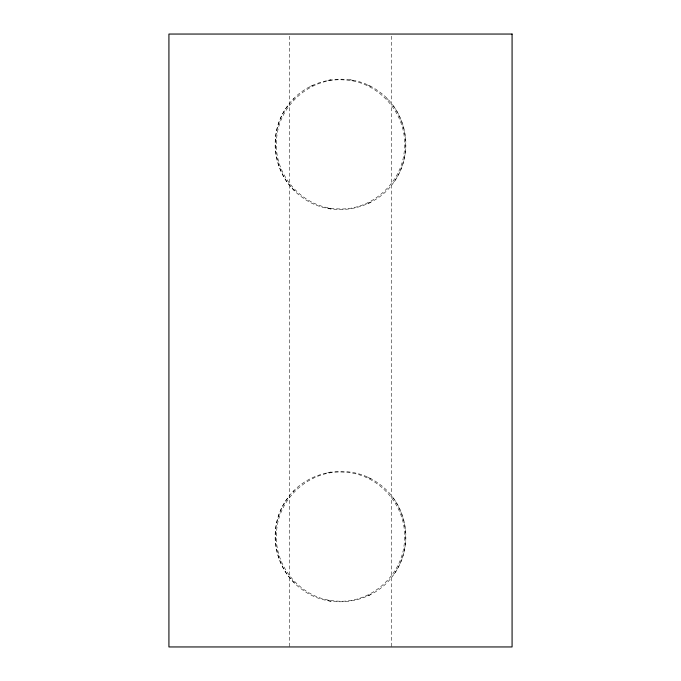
<?xml version="1.0" encoding="UTF-8"?>
<svg xmlns="http://www.w3.org/2000/svg" width="681" height="681" viewBox="0 0 681 681"><rect width="100%" height="100%" fill="white"/><g stroke="black" fill="none" stroke-linecap="round" stroke-linejoin="round"><path stroke-width="0.51" stroke-dasharray="3.4 2.55" d="M287.612 105.947C266.45 133.851 273.524 177.222 302.075 197.26C329.962 218.337 373.384 211.459 393.388 182.797C414.465 154.91 407.587 111.488 378.925 91.484C351.038 70.407 307.616 77.285 287.612 105.947A65.376 65.376 0 0 0 287.612 182.797L294.609 190.884M287.612 498.203C266.45 526.107 273.524 569.478 302.075 589.516C329.962 610.593 373.384 603.715 393.388 575.053C414.465 547.166 407.587 503.744 378.925 483.74C351.038 462.663 307.616 469.541 287.612 498.203A65.376 65.376 0 0 0 287.612 575.053L294.609 583.14M293.009 99.622L294.286 98.132M293.009 491.878L294.286 490.388M310.476 86.334L313.132 85.168M367.868 203.576L370.524 202.41M367.868 595.832L370.524 594.666M327.799 80.392L330.932 79.745M327.799 472.648L330.932 472.001M350.068 79.745L353.201 80.392M327.799 208.352L330.932 208.999M327.799 600.608L330.932 601.255M367.868 85.168L370.524 86.334M367.868 477.424L370.524 478.59M386.714 98.132L387.991 99.622M391.575 36.161L391.575 646.95M289.425 36.161L289.425 646.95M393.388 105.947A65.376 65.376 0 0 1 393.388 182.797M393.388 498.203A65.376 65.376 0 0 1 393.388 575.053M276.554 140.32C273.558 174.515 302.075 207.416 336.474 208.778C370.762 211.782 403.178 182.712 404.446 148.424C407.442 114.229 378.925 81.328 344.526 79.966C310.238 76.962 277.822 106.032 276.554 140.32M276.554 532.576C273.558 566.771 302.075 599.672 336.474 601.034C370.762 604.038 403.178 574.968 404.446 540.68C407.442 506.485 378.925 473.584 344.526 472.222C310.238 469.218 277.822 498.288 276.554 532.576"/><path stroke-width="1.02" d="M512.078 34.05L168.922 34.05L168.922 646.95L512.078 646.95L512.078 34.05"/></g></svg>
